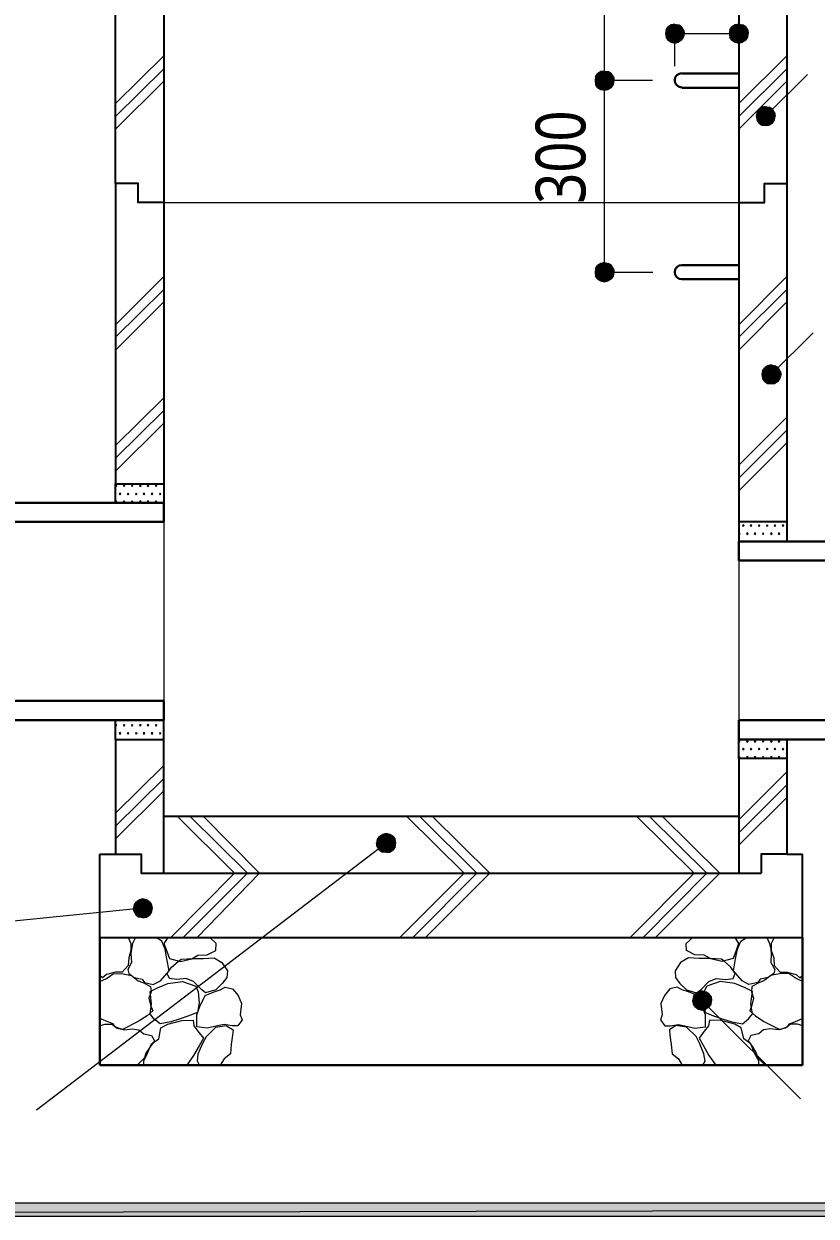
# Model space of a CAD drawing. Header units: millimetres. Extents: x 0 to 420, y 0 to 297.
# Drawn here: x 131.4 to 172.7, y 165.6 to 227.8 of the extents above; entities that cross this region are included whole.
import ezdxf
from ezdxf.enums import TextEntityAlignment as Align

# ---------------------------------------------------------------- set-up
doc = ezdxf.new("R2010")
doc.units = ezdxf.units.MM
doc.styles.add('kst32b', font='NotoSansJP-Variable.ttf')

msp = doc.modelspace()

# ---------------------------------------------------------------- hatches: boundary and pattern name
h = msp.add_hatch(color=7)
h.paths.add_polyline_path([(165.163, 227.774), (165.015, 227.669), (165.354, 227.33), (165.163, 227.774)])
h.paths.add_polyline_path([(165.015, 227.669), (165.354, 227.33), (164.91, 227.521), (165.015, 227.669)])
h.paths.add_polyline_path([(165.354, 227.33), (164.91, 227.521), (164.867, 227.33), (165.354, 227.33)])
h = msp.add_hatch(color=7)
h.paths.add_polyline_path([(165.714, 227.669), (165.545, 227.774), (165.354, 227.33), (165.714, 227.669)])
h.paths.add_polyline_path([(165.545, 227.774), (165.354, 227.33), (165.354, 227.817), (165.545, 227.774)])
h.paths.add_polyline_path([(165.354, 227.33), (165.354, 227.817), (165.163, 227.774), (165.354, 227.33)])
h = msp.add_hatch(color=7)
h.paths.add_polyline_path([(165.82, 227.139), (165.862, 227.33), (165.354, 227.33), (165.82, 227.139)])
h.paths.add_polyline_path([(165.862, 227.33), (165.354, 227.33), (165.82, 227.521), (165.862, 227.33)])
h.paths.add_polyline_path([(165.354, 227.33), (165.82, 227.521), (165.714, 227.669), (165.354, 227.33)])
h = msp.add_hatch(color=7)
h.paths.add_polyline_path([(168.508, 227.774), (168.338, 227.669), (168.698, 227.33), (168.508, 227.774)])
h.paths.add_polyline_path([(168.338, 227.669), (168.698, 227.33), (168.233, 227.521), (168.338, 227.669)])
h.paths.add_polyline_path([(168.698, 227.33), (168.233, 227.521), (168.19, 227.33), (168.698, 227.33)])
h = msp.add_hatch(color=7)
h.paths.add_polyline_path([(169.058, 227.669), (168.889, 227.774), (168.698, 227.33), (169.058, 227.669)])
h.paths.add_polyline_path([(168.889, 227.774), (168.698, 227.33), (168.698, 227.817), (168.889, 227.774)])
h.paths.add_polyline_path([(168.698, 227.33), (168.698, 227.817), (168.508, 227.774), (168.698, 227.33)])
h = msp.add_hatch(color=7)
h.paths.add_polyline_path([(169.164, 227.139), (169.185, 227.33), (168.698, 227.33), (169.164, 227.139)])
h.paths.add_polyline_path([(169.185, 227.33), (168.698, 227.33), (169.164, 227.521), (169.185, 227.33)])
h.paths.add_polyline_path([(168.698, 227.33), (169.164, 227.521), (169.058, 227.669), (168.698, 227.33)])
h = msp.add_hatch(color=7)
h.paths.add_polyline_path([(164.867, 227.33), (164.91, 227.139), (165.354, 227.33), (164.867, 227.33)])
h.paths.add_polyline_path([(164.91, 227.139), (165.354, 227.33), (165.015, 226.97), (164.91, 227.139)])
h.paths.add_polyline_path([(165.354, 227.33), (165.015, 226.97), (165.163, 226.864), (165.354, 227.33)])
for points in [[(165.163, 226.864), (165.354, 226.822), (165.354, 227.33), (165.163, 226.864)], [(168.508, 226.864), (168.698, 226.822), (168.698, 227.33), (168.508, 226.864)], [(161.502, 224.409), (161.692, 224.367), (161.692, 224.875), (161.502, 224.409)], [(169.905, 222.546), (170.095, 222.525), (170.095, 223.012), (169.905, 222.546)], [(161.502, 214.418), (161.692, 214.376), (161.692, 214.863), (161.502, 214.418)], [(170.201, 209.063), (170.392, 209.042), (170.392, 209.529), (170.201, 209.063)], [(136.208, 203.771), (136.186, 203.75), (136.165, 203.729), (136.186, 203.708), (136.208, 203.687), (136.229, 203.708), (136.25, 203.729), (136.229, 203.75), (136.208, 203.771)], [(136.631, 203.771), (136.61, 203.75), (136.588, 203.729), (136.61, 203.708), (136.631, 203.687), (136.652, 203.708), (136.673, 203.729), (136.652, 203.75), (136.631, 203.771)], [(137.054, 203.771), (137.033, 203.75), (137.012, 203.729), (137.033, 203.708), (137.054, 203.687), (137.075, 203.708), (137.096, 203.729), (137.075, 203.75), (137.054, 203.771)], [(137.478, 203.771), (137.456, 203.75), (137.435, 203.729), (137.456, 203.708), (137.478, 203.687), (137.499, 203.708), (137.52, 203.729), (137.499, 203.75), (137.478, 203.771)], [(137.88, 203.771), (137.859, 203.75), (137.837, 203.729), (137.859, 203.708), (137.88, 203.687), (137.901, 203.708), (137.922, 203.729), (137.901, 203.75), (137.88, 203.771)], [(138.303, 203.771), (138.282, 203.75), (138.261, 203.729), (138.282, 203.708), (138.303, 203.687), (138.324, 203.708), (138.345, 203.729), (138.324, 203.75), (138.303, 203.771)], [(136.208, 202.946), (136.186, 202.925), (136.165, 202.904), (136.186, 202.882), (136.208, 202.861), (136.229, 202.882), (136.25, 202.904), (136.229, 202.925), (136.208, 202.946)], [(136.419, 203.348), (136.398, 203.327), (136.377, 203.306), (136.398, 203.285), (136.419, 203.263), (136.44, 203.285), (136.462, 203.306), (136.44, 203.327), (136.419, 203.348)], [(136.631, 202.946), (136.61, 202.925), (136.588, 202.904), (136.61, 202.882), (136.631, 202.861), (136.652, 202.882), (136.673, 202.904), (136.652, 202.925), (136.631, 202.946)], [(136.843, 203.348), (136.821, 203.327), (136.8, 203.306), (136.821, 203.285), (136.843, 203.263), (136.864, 203.285), (136.885, 203.306), (136.864, 203.327), (136.843, 203.348)], [(137.054, 202.946), (137.033, 202.925), (137.012, 202.904), (137.033, 202.882), (137.054, 202.861), (137.075, 202.882), (137.096, 202.904), (137.075, 202.925), (137.054, 202.946)], [(137.266, 203.348), (137.245, 203.327), (137.224, 203.306), (137.245, 203.285), (137.266, 203.263), (137.287, 203.285), (137.308, 203.306), (137.287, 203.327), (137.266, 203.348)], [(137.478, 202.946), (137.456, 202.925), (137.435, 202.904), (137.456, 202.882), (137.478, 202.861), (137.499, 202.882), (137.52, 202.904), (137.499, 202.925), (137.478, 202.946)], [(137.668, 203.348), (137.647, 203.327), (137.626, 203.306), (137.647, 203.285), (137.668, 203.263), (137.689, 203.285), (137.71, 203.306), (137.689, 203.327), (137.668, 203.348)], [(137.88, 202.946), (137.859, 202.925), (137.837, 202.904), (137.859, 202.882), (137.88, 202.861), (137.901, 202.882), (137.922, 202.904), (137.901, 202.925), (137.88, 202.946)], [(138.091, 203.348), (138.07, 203.327), (138.049, 203.306), (138.07, 203.285), (138.091, 203.263), (138.112, 203.285), (138.134, 203.306), (138.112, 203.327), (138.091, 203.348)], [(138.303, 202.946), (138.282, 202.925), (138.261, 202.904), (138.282, 202.882), (138.303, 202.861), (138.324, 202.882), (138.345, 202.904), (138.324, 202.925), (138.303, 202.946)], [(138.515, 203.348), (138.494, 203.327), (138.472, 203.306), (138.494, 203.285), (138.515, 203.263), (138.536, 203.285), (138.557, 203.306), (138.536, 203.327), (138.515, 203.348)], [(168.931, 201.697), (168.91, 201.676), (168.889, 201.655), (168.91, 201.634), (168.931, 201.612), (168.952, 201.634), (168.974, 201.655), (168.952, 201.676), (168.931, 201.697)], [(169.333, 201.697), (169.312, 201.676), (169.291, 201.655), (169.312, 201.634), (169.333, 201.612), (169.354, 201.634), (169.376, 201.655), (169.354, 201.676), (169.333, 201.697)], [(169.757, 201.697), (169.736, 201.676), (169.714, 201.655), (169.736, 201.634), (169.757, 201.612), (169.778, 201.634), (169.799, 201.655), (169.778, 201.676), (169.757, 201.697)], [(170.18, 201.697), (170.159, 201.676), (170.138, 201.655), (170.159, 201.634), (170.18, 201.612), (170.201, 201.634), (170.222, 201.655), (170.201, 201.676), (170.18, 201.697)], [(170.582, 201.697), (170.561, 201.676), (170.54, 201.655), (170.561, 201.634), (170.582, 201.612), (170.603, 201.634), (170.625, 201.655), (170.603, 201.676), (170.582, 201.697)], [(171.005, 201.697), (170.984, 201.676), (170.963, 201.655), (170.984, 201.634), (171.005, 201.612), (171.027, 201.634), (171.048, 201.655), (171.027, 201.676), (171.005, 201.697)], [(168.72, 201.274), (168.698, 201.253), (168.677, 201.231), (168.698, 201.21), (168.72, 201.189), (168.741, 201.21), (168.762, 201.231), (168.741, 201.253), (168.72, 201.274)], [(169.143, 201.274), (169.122, 201.253), (169.101, 201.231), (169.122, 201.21), (169.143, 201.189), (169.164, 201.21), (169.185, 201.231), (169.164, 201.253), (169.143, 201.274)], [(169.545, 201.274), (169.524, 201.253), (169.503, 201.231), (169.524, 201.21), (169.545, 201.189), (169.566, 201.21), (169.587, 201.231), (169.566, 201.253), (169.545, 201.274)], [(169.968, 201.274), (169.947, 201.253), (169.926, 201.231), (169.947, 201.21), (169.968, 201.189), (169.989, 201.21), (170.011, 201.231), (169.989, 201.253), (169.968, 201.274)], [(170.392, 201.274), (170.371, 201.253), (170.349, 201.231), (170.371, 201.21), (170.392, 201.189), (170.413, 201.21), (170.434, 201.231), (170.413, 201.253), (170.392, 201.274)], [(170.794, 201.274), (170.773, 201.253), (170.752, 201.231), (170.773, 201.21), (170.794, 201.189), (170.815, 201.21), (170.836, 201.231), (170.815, 201.253), (170.794, 201.274)], [(136.208, 191.283), (136.186, 191.262), (136.165, 191.241), (136.186, 191.22), (136.208, 191.198), (136.229, 191.22), (136.25, 191.241), (136.229, 191.262), (136.208, 191.283)], [(136.631, 191.283), (136.61, 191.262), (136.588, 191.241), (136.61, 191.22), (136.631, 191.198), (136.652, 191.22), (136.673, 191.241), (136.652, 191.262), (136.631, 191.283)], [(137.054, 191.283), (137.033, 191.262), (137.012, 191.241), (137.033, 191.22), (137.054, 191.198), (137.075, 191.22), (137.096, 191.241), (137.075, 191.262), (137.054, 191.283)], [(137.478, 191.283), (137.456, 191.262), (137.435, 191.241), (137.456, 191.22), (137.478, 191.198), (137.499, 191.22), (137.52, 191.241), (137.499, 191.262), (137.478, 191.283)], [(137.88, 191.283), (137.859, 191.262), (137.837, 191.241), (137.859, 191.22), (137.88, 191.198), (137.901, 191.22), (137.922, 191.241), (137.901, 191.262), (137.88, 191.283)], [(138.303, 191.283), (138.282, 191.262), (138.261, 191.241), (138.282, 191.22), (138.303, 191.198), (138.324, 191.22), (138.345, 191.241), (138.324, 191.262), (138.303, 191.283)], [(136.419, 190.86), (136.398, 190.839), (136.377, 190.817), (136.398, 190.796), (136.419, 190.775), (136.44, 190.796), (136.462, 190.817), (136.44, 190.839), (136.419, 190.86)], [(136.843, 190.86), (136.821, 190.839), (136.8, 190.817), (136.821, 190.796), (136.843, 190.775), (136.864, 190.796), (136.885, 190.817), (136.864, 190.839), (136.843, 190.86)], [(137.266, 190.86), (137.245, 190.839), (137.224, 190.817), (137.245, 190.796), (137.266, 190.775), (137.287, 190.796), (137.308, 190.817), (137.287, 190.839), (137.266, 190.86)], [(137.668, 190.86), (137.647, 190.839), (137.626, 190.817), (137.647, 190.796), (137.668, 190.775), (137.689, 190.796), (137.71, 190.817), (137.689, 190.839), (137.668, 190.86)], [(138.091, 190.86), (138.07, 190.839), (138.049, 190.817), (138.07, 190.796), (138.091, 190.775), (138.112, 190.796), (138.134, 190.817), (138.112, 190.839), (138.091, 190.86)], [(138.515, 190.86), (138.494, 190.839), (138.472, 190.817), (138.494, 190.796), (138.515, 190.775), (138.536, 190.796), (138.557, 190.817), (138.536, 190.839), (138.515, 190.86)], [(168.72, 190.437), (168.698, 190.415), (168.677, 190.394), (168.698, 190.373), (168.72, 190.352), (168.741, 190.373), (168.762, 190.394), (168.741, 190.415), (168.72, 190.437)], [(169.143, 190.437), (169.122, 190.415), (169.101, 190.394), (169.122, 190.373), (169.143, 190.352), (169.164, 190.373), (169.185, 190.394), (169.164, 190.415), (169.143, 190.437)], [(169.545, 190.437), (169.524, 190.415), (169.503, 190.394), (169.524, 190.373), (169.545, 190.352), (169.566, 190.373), (169.587, 190.394), (169.566, 190.415), (169.545, 190.437)], [(169.968, 190.437), (169.947, 190.415), (169.926, 190.394), (169.947, 190.373), (169.968, 190.352), (169.989, 190.373), (170.011, 190.394), (169.989, 190.415), (169.968, 190.437)], [(170.392, 190.437), (170.371, 190.415), (170.349, 190.394), (170.371, 190.373), (170.392, 190.352), (170.413, 190.373), (170.434, 190.394), (170.413, 190.415), (170.392, 190.437)], [(170.794, 190.437), (170.773, 190.415), (170.752, 190.394), (170.773, 190.373), (170.794, 190.352), (170.815, 190.373), (170.836, 190.394), (170.815, 190.415), (170.794, 190.437)], [(168.931, 190.034), (168.91, 190.013), (168.889, 189.992), (168.91, 189.971), (168.931, 189.95), (168.952, 189.971), (168.974, 189.992), (168.952, 190.013), (168.931, 190.034)], [(169.333, 190.034), (169.312, 190.013), (169.291, 189.992), (169.312, 189.971), (169.333, 189.95), (169.354, 189.971), (169.376, 189.992), (169.354, 190.013), (169.333, 190.034)], [(169.757, 190.034), (169.736, 190.013), (169.714, 189.992), (169.736, 189.971), (169.757, 189.95), (169.778, 189.971), (169.799, 189.992), (169.778, 190.013), (169.757, 190.034)], [(170.18, 190.034), (170.159, 190.013), (170.138, 189.992), (170.159, 189.971), (170.18, 189.95), (170.201, 189.971), (170.222, 189.992), (170.201, 190.013), (170.18, 190.034)], [(170.582, 190.034), (170.561, 190.013), (170.54, 189.992), (170.561, 189.971), (170.582, 189.95), (170.603, 189.971), (170.625, 189.992), (170.603, 190.013), (170.582, 190.034)], [(171.005, 190.034), (170.984, 190.013), (170.963, 189.992), (170.984, 189.971), (171.005, 189.95), (171.027, 189.971), (171.048, 189.992), (171.027, 190.013), (171.005, 190.034)], [(168.72, 189.611), (168.698, 189.59), (168.677, 189.569), (168.698, 189.547), (168.72, 189.526), (168.741, 189.547), (168.762, 189.569), (168.741, 189.59), (168.72, 189.611)], [(169.143, 189.611), (169.122, 189.59), (169.101, 189.569), (169.122, 189.547), (169.143, 189.526), (169.164, 189.547), (169.185, 189.569), (169.164, 189.59), (169.143, 189.611)], [(169.545, 189.611), (169.524, 189.59), (169.503, 189.569), (169.524, 189.547), (169.545, 189.526), (169.566, 189.547), (169.587, 189.569), (169.566, 189.59), (169.545, 189.611)], [(169.968, 189.611), (169.947, 189.59), (169.926, 189.569), (169.947, 189.547), (169.968, 189.526), (169.989, 189.547), (170.011, 189.569), (169.989, 189.59), (169.968, 189.611)], [(170.392, 189.611), (170.371, 189.59), (170.349, 189.569), (170.371, 189.547), (170.392, 189.526), (170.413, 189.547), (170.434, 189.569), (170.413, 189.59), (170.392, 189.611)], [(170.794, 189.611), (170.773, 189.59), (170.752, 189.569), (170.773, 189.547), (170.794, 189.526), (170.815, 189.547), (170.836, 189.569), (170.815, 189.59), (170.794, 189.611)], [(150.495, 185.547), (150.304, 185.589), (150.304, 185.081), (150.495, 185.547)], [(137.795, 182.139), (137.604, 182.181), (137.604, 181.695), (137.795, 182.139)], [(166.603, 176.424), (166.793, 176.382), (166.793, 176.869), (166.603, 176.424)]]:
    msp.add_hatch(color=7).paths.add_polyline_path(points)
h = msp.add_hatch(color=7)
h.paths.add_polyline_path([(165.354, 226.822), (165.545, 226.864), (165.354, 227.33), (165.354, 226.822)])
h.paths.add_polyline_path([(165.545, 226.864), (165.354, 227.33), (165.714, 226.97), (165.545, 226.864)])
h.paths.add_polyline_path([(165.354, 227.33), (165.714, 226.97), (165.82, 227.139), (165.354, 227.33)])
h = msp.add_hatch(color=7)
h.paths.add_polyline_path([(168.19, 227.33), (168.233, 227.139), (168.698, 227.33), (168.19, 227.33)])
h.paths.add_polyline_path([(168.233, 227.139), (168.698, 227.33), (168.338, 226.97), (168.233, 227.139)])
h.paths.add_polyline_path([(168.698, 227.33), (168.338, 226.97), (168.508, 226.864), (168.698, 227.33)])
h = msp.add_hatch(color=7)
h.paths.add_polyline_path([(168.698, 226.822), (168.889, 226.864), (168.698, 227.33), (168.698, 226.822)])
h.paths.add_polyline_path([(168.889, 226.864), (168.698, 227.33), (169.058, 226.97), (168.889, 226.864)])
h.paths.add_polyline_path([(168.698, 227.33), (169.058, 226.97), (169.164, 227.139), (168.698, 227.33)])
h = msp.add_hatch(color=7)
h.paths.add_polyline_path([(161.502, 225.34), (161.332, 225.213), (161.692, 224.875), (161.502, 225.34)])
h.paths.add_polyline_path([(161.332, 225.213), (161.692, 224.875), (161.227, 225.065), (161.332, 225.213)])
h.paths.add_polyline_path([(161.692, 224.875), (161.227, 225.065), (161.205, 224.875), (161.692, 224.875)])
h = msp.add_hatch(color=7)
h.paths.add_polyline_path([(162.052, 225.213), (161.883, 225.34), (161.692, 224.875), (162.052, 225.213)])
h.paths.add_polyline_path([(161.883, 225.34), (161.692, 224.875), (161.692, 225.362), (161.883, 225.34)])
h.paths.add_polyline_path([(161.692, 224.875), (161.692, 225.362), (161.502, 225.34), (161.692, 224.875)])
h = msp.add_hatch(color=7)
h.paths.add_polyline_path([(162.158, 224.684), (162.2, 224.875), (161.692, 224.875), (162.158, 224.684)])
h.paths.add_polyline_path([(162.2, 224.875), (161.692, 224.875), (162.158, 225.065), (162.2, 224.875)])
h.paths.add_polyline_path([(161.692, 224.875), (162.158, 225.065), (162.052, 225.213), (161.692, 224.875)])
h = msp.add_hatch(color=7)
h.paths.add_polyline_path([(161.205, 224.875), (161.227, 224.684), (161.692, 224.875), (161.205, 224.875)])
h.paths.add_polyline_path([(161.227, 224.684), (161.692, 224.875), (161.332, 224.515), (161.227, 224.684)])
h.paths.add_polyline_path([(161.692, 224.875), (161.332, 224.515), (161.502, 224.409), (161.692, 224.875)])
h = msp.add_hatch(color=7)
h.paths.add_polyline_path([(161.692, 224.367), (161.883, 224.409), (161.692, 224.875), (161.692, 224.367)])
h.paths.add_polyline_path([(161.883, 224.409), (161.692, 224.875), (162.052, 224.515), (161.883, 224.409)])
h.paths.add_polyline_path([(161.692, 224.875), (162.052, 224.515), (162.158, 224.684), (161.692, 224.875)])
h = msp.add_hatch(color=7)
h.paths.add_polyline_path([(169.905, 223.478), (169.757, 223.372), (170.095, 223.012), (169.905, 223.478)])
h.paths.add_polyline_path([(169.757, 223.372), (170.095, 223.012), (169.651, 223.203), (169.757, 223.372)])
h.paths.add_polyline_path([(170.095, 223.012), (169.651, 223.203), (169.609, 223.012), (170.095, 223.012)])
h = msp.add_hatch(color=7)
h.paths.add_polyline_path([(170.455, 223.372), (170.286, 223.478), (170.095, 223.012), (170.455, 223.372)])
h.paths.add_polyline_path([(170.286, 223.478), (170.095, 223.012), (170.095, 223.52), (170.286, 223.478)])
h.paths.add_polyline_path([(170.095, 223.012), (170.095, 223.52), (169.905, 223.478), (170.095, 223.012)])
h = msp.add_hatch(color=7)
h.paths.add_polyline_path([(170.561, 222.821), (170.603, 223.012), (170.095, 223.012), (170.561, 222.821)])
h.paths.add_polyline_path([(170.603, 223.012), (170.095, 223.012), (170.561, 223.203), (170.603, 223.012)])
h.paths.add_polyline_path([(170.095, 223.012), (170.561, 223.203), (170.455, 223.372), (170.095, 223.012)])
h = msp.add_hatch(color=7)
h.paths.add_polyline_path([(169.609, 223.012), (169.651, 222.821), (170.095, 223.012), (169.609, 223.012)])
h.paths.add_polyline_path([(169.651, 222.821), (170.095, 223.012), (169.757, 222.652), (169.651, 222.821)])
h.paths.add_polyline_path([(170.095, 223.012), (169.757, 222.652), (169.905, 222.546), (170.095, 223.012)])
h = msp.add_hatch(color=7)
h.paths.add_polyline_path([(170.095, 222.525), (170.286, 222.546), (170.095, 223.012), (170.095, 222.525)])
h.paths.add_polyline_path([(170.286, 222.546), (170.095, 223.012), (170.455, 222.652), (170.286, 222.546)])
h.paths.add_polyline_path([(170.095, 223.012), (170.455, 222.652), (170.561, 222.821), (170.095, 223.012)])
h = msp.add_hatch(color=7)
h.paths.add_polyline_path([(161.502, 215.329), (161.332, 215.223), (161.692, 214.863), (161.502, 215.329)])
h.paths.add_polyline_path([(161.332, 215.223), (161.692, 214.863), (161.227, 215.053), (161.332, 215.223)])
h.paths.add_polyline_path([(161.692, 214.863), (161.227, 215.053), (161.205, 214.863), (161.692, 214.863)])
h = msp.add_hatch(color=7)
h.paths.add_polyline_path([(162.052, 215.223), (161.883, 215.329), (161.692, 214.863), (162.052, 215.223)])
h.paths.add_polyline_path([(161.883, 215.329), (161.692, 214.863), (161.692, 215.371), (161.883, 215.329)])
h.paths.add_polyline_path([(161.692, 214.863), (161.692, 215.371), (161.502, 215.329), (161.692, 214.863)])
h = msp.add_hatch(color=7)
h.paths.add_polyline_path([(162.158, 214.672), (162.2, 214.863), (161.692, 214.863), (162.158, 214.672)])
h.paths.add_polyline_path([(162.2, 214.863), (161.692, 214.863), (162.158, 215.053), (162.2, 214.863)])
h.paths.add_polyline_path([(161.692, 214.863), (162.158, 215.053), (162.052, 215.223), (161.692, 214.863)])
h = msp.add_hatch(color=7)
h.paths.add_polyline_path([(161.205, 214.863), (161.227, 214.672), (161.692, 214.863), (161.205, 214.863)])
h.paths.add_polyline_path([(161.227, 214.672), (161.692, 214.863), (161.332, 214.524), (161.227, 214.672)])
h.paths.add_polyline_path([(161.692, 214.863), (161.332, 214.524), (161.502, 214.418), (161.692, 214.863)])
h = msp.add_hatch(color=7)
h.paths.add_polyline_path([(161.692, 214.376), (161.883, 214.418), (161.692, 214.863), (161.692, 214.376)])
h.paths.add_polyline_path([(161.883, 214.418), (161.692, 214.863), (162.052, 214.524), (161.883, 214.418)])
h.paths.add_polyline_path([(161.692, 214.863), (162.052, 214.524), (162.158, 214.672), (161.692, 214.863)])
h = msp.add_hatch(color=7)
h.paths.add_polyline_path([(170.201, 209.995), (170.053, 209.889), (170.392, 209.529), (170.201, 209.995)])
h.paths.add_polyline_path([(170.053, 209.889), (170.392, 209.529), (169.926, 209.719), (170.053, 209.889)])
h.paths.add_polyline_path([(170.392, 209.529), (169.926, 209.719), (169.905, 209.529), (170.392, 209.529)])
h = msp.add_hatch(color=7)
h.paths.add_polyline_path([(170.752, 209.889), (170.582, 209.995), (170.392, 209.529), (170.752, 209.889)])
h.paths.add_polyline_path([(170.582, 209.995), (170.392, 209.529), (170.392, 210.037), (170.582, 209.995)])
h.paths.add_polyline_path([(170.392, 209.529), (170.392, 210.037), (170.201, 209.995), (170.392, 209.529)])
h = msp.add_hatch(color=7)
h.paths.add_polyline_path([(170.857, 209.338), (170.9, 209.529), (170.392, 209.529), (170.857, 209.338)])
h.paths.add_polyline_path([(170.9, 209.529), (170.392, 209.529), (170.857, 209.719), (170.9, 209.529)])
h.paths.add_polyline_path([(170.392, 209.529), (170.857, 209.719), (170.752, 209.889), (170.392, 209.529)])
h = msp.add_hatch(color=7)
h.paths.add_polyline_path([(169.905, 209.529), (169.926, 209.338), (170.392, 209.529), (169.905, 209.529)])
h.paths.add_polyline_path([(169.926, 209.338), (170.392, 209.529), (170.053, 209.169), (169.926, 209.338)])
h.paths.add_polyline_path([(170.392, 209.529), (170.053, 209.169), (170.201, 209.063), (170.392, 209.529)])
h = msp.add_hatch(color=7)
h.paths.add_polyline_path([(170.392, 209.042), (170.582, 209.063), (170.392, 209.529), (170.392, 209.042)])
h.paths.add_polyline_path([(170.582, 209.063), (170.392, 209.529), (170.752, 209.169), (170.582, 209.063)])
h.paths.add_polyline_path([(170.392, 209.529), (170.752, 209.169), (170.857, 209.338), (170.392, 209.529)])
h = msp.add_hatch(color=7)
h.paths.add_polyline_path([(150.304, 185.589), (150.114, 185.547), (150.304, 185.081), (150.304, 185.589)])
h.paths.add_polyline_path([(150.114, 185.547), (150.304, 185.081), (149.945, 185.441), (150.114, 185.547)])
h.paths.add_polyline_path([(150.304, 185.081), (149.945, 185.441), (149.839, 185.272), (150.304, 185.081)])
h = msp.add_hatch(color=7)
h.paths.add_polyline_path([(150.812, 185.081), (150.77, 185.272), (150.304, 185.081), (150.812, 185.081)])
h.paths.add_polyline_path([(150.77, 185.272), (150.304, 185.081), (150.664, 185.441), (150.77, 185.272)])
h.paths.add_polyline_path([(150.304, 185.081), (150.664, 185.441), (150.495, 185.547), (150.304, 185.081)])
h = msp.add_hatch(color=7)
h.paths.add_polyline_path([(149.839, 185.272), (149.796, 185.081), (150.304, 185.081), (149.839, 185.272)])
h.paths.add_polyline_path([(149.796, 185.081), (150.304, 185.081), (149.839, 184.891), (149.796, 185.081)])
h.paths.add_polyline_path([(150.304, 185.081), (149.839, 184.891), (149.945, 184.743), (150.304, 185.081)])
h = msp.add_hatch(color=7)
h.paths.add_polyline_path([(149.945, 184.743), (150.114, 184.616), (150.304, 185.081), (149.945, 184.743)])
h.paths.add_polyline_path([(150.114, 184.616), (150.304, 185.081), (150.304, 184.595), (150.114, 184.616)])
h.paths.add_polyline_path([(150.304, 185.081), (150.304, 184.595), (150.495, 184.616), (150.304, 185.081)])
h = msp.add_hatch(color=7)
h.paths.add_polyline_path([(150.495, 184.616), (150.664, 184.743), (150.304, 185.081), (150.495, 184.616)])
h.paths.add_polyline_path([(150.664, 184.743), (150.304, 185.081), (150.77, 184.891), (150.664, 184.743)])
h.paths.add_polyline_path([(150.304, 185.081), (150.77, 184.891), (150.812, 185.081), (150.304, 185.081)])
h = msp.add_hatch(color=7)
h.paths.add_polyline_path([(137.16, 181.885), (137.118, 181.695), (137.604, 181.695), (137.16, 181.885)])
h.paths.add_polyline_path([(137.118, 181.695), (137.604, 181.695), (137.16, 181.504), (137.118, 181.695)])
h.paths.add_polyline_path([(137.604, 181.695), (137.16, 181.504), (137.266, 181.335), (137.604, 181.695)])
h = msp.add_hatch(color=7)
h.paths.add_polyline_path([(137.604, 182.181), (137.414, 182.139), (137.604, 181.695), (137.604, 182.181)])
h.paths.add_polyline_path([(137.414, 182.139), (137.604, 181.695), (137.266, 182.033), (137.414, 182.139)])
h.paths.add_polyline_path([(137.604, 181.695), (137.266, 182.033), (137.16, 181.885), (137.604, 181.695)])
h = msp.add_hatch(color=7)
h.paths.add_polyline_path([(137.266, 181.335), (137.414, 181.229), (137.604, 181.695), (137.266, 181.335)])
h.paths.add_polyline_path([(137.414, 181.229), (137.604, 181.695), (137.604, 181.187), (137.414, 181.229)])
h.paths.add_polyline_path([(137.604, 181.695), (137.604, 181.187), (137.795, 181.229), (137.604, 181.695)])
h = msp.add_hatch(color=7)
h.paths.add_polyline_path([(138.112, 181.695), (138.07, 181.885), (137.604, 181.695), (138.112, 181.695)])
h.paths.add_polyline_path([(138.07, 181.885), (137.604, 181.695), (137.964, 182.033), (138.07, 181.885)])
h.paths.add_polyline_path([(137.604, 181.695), (137.964, 182.033), (137.795, 182.139), (137.604, 181.695)])
h = msp.add_hatch(color=7)
h.paths.add_polyline_path([(137.795, 181.229), (137.964, 181.335), (137.604, 181.695), (137.795, 181.229)])
h.paths.add_polyline_path([(137.964, 181.335), (137.604, 181.695), (138.07, 181.504), (137.964, 181.335)])
h.paths.add_polyline_path([(137.604, 181.695), (138.07, 181.504), (138.112, 181.695), (137.604, 181.695)])
h = msp.add_hatch(color=7)
h.paths.add_polyline_path([(166.603, 177.334), (166.434, 177.228), (166.793, 176.869), (166.603, 177.334)])
h.paths.add_polyline_path([(166.434, 177.228), (166.793, 176.869), (166.328, 177.08), (166.434, 177.228)])
h.paths.add_polyline_path([(166.793, 176.869), (166.328, 177.08), (166.285, 176.869), (166.793, 176.869)])
h = msp.add_hatch(color=7)
h.paths.add_polyline_path([(167.132, 177.228), (166.984, 177.334), (166.793, 176.869), (167.132, 177.228)])
h.paths.add_polyline_path([(166.984, 177.334), (166.793, 176.869), (166.793, 177.377), (166.984, 177.334)])
h.paths.add_polyline_path([(166.793, 176.869), (166.793, 177.377), (166.603, 177.334), (166.793, 176.869)])
h = msp.add_hatch(color=7)
h.paths.add_polyline_path([(166.285, 176.869), (166.328, 176.678), (166.793, 176.869), (166.285, 176.869)])
h.paths.add_polyline_path([(166.328, 176.678), (166.793, 176.869), (166.434, 176.53), (166.328, 176.678)])
h.paths.add_polyline_path([(166.793, 176.869), (166.434, 176.53), (166.603, 176.424), (166.793, 176.869)])
h = msp.add_hatch(color=7)
h.paths.add_polyline_path([(167.259, 176.678), (167.28, 176.869), (166.793, 176.869), (167.259, 176.678)])
h.paths.add_polyline_path([(167.28, 176.869), (166.793, 176.869), (167.259, 177.08), (167.28, 176.869)])
h.paths.add_polyline_path([(166.793, 176.869), (167.259, 177.08), (167.132, 177.228), (166.793, 176.869)])
h = msp.add_hatch(color=7)
h.paths.add_polyline_path([(166.793, 176.382), (166.984, 176.424), (166.793, 176.869), (166.793, 176.382)])
h.paths.add_polyline_path([(166.984, 176.424), (166.793, 176.869), (167.132, 176.53), (166.984, 176.424)])
h.paths.add_polyline_path([(166.793, 176.869), (167.132, 176.53), (167.259, 176.678), (166.793, 176.869)])
h = msp.add_hatch(color=7)
h.paths.add_polyline_path([(394.166, 165.629), (394.166, 166.328), (26.183, 165.629), (394.166, 165.629)])
h.paths.add_polyline_path([(394.166, 166.328), (26.183, 165.629), (26.183, 166.328), (394.166, 166.328)])

# ---------------------------------------------------------------- linework, layer by layer
at = {"lineweight": 13}
for points in [[(161.692, 214.863), (161.692, 224.875), (161.692, 234.865), (161.692, 244.877)], [(165.354, 227.33), (168.698, 227.33)], [(165.354, 225.615), (165.354, 227.33)], [(136.186, 223.668), (138.705, 226.166)], [(168.698, 223.668), (171.196, 226.166)], [(138.705, 225.488), (136.186, 222.991)], [(171.196, 225.488), (168.698, 222.991)], [(170.095, 223.012), (172.276, 225.192)], [(138.705, 224.832), (136.186, 222.335)], [(164.19, 224.875), (161.692, 224.875)], [(171.196, 224.832), (168.698, 222.335)], [(138.705, 218.504), (168.698, 218.504)], [(136.186, 212.132), (138.705, 214.651)], [(164.211, 214.863), (161.692, 214.863)], [(168.698, 212.132), (171.196, 214.651)], [(138.705, 213.974), (136.186, 211.476)], [(171.196, 213.974), (168.698, 211.476)], [(138.705, 213.318), (136.186, 210.799)], [(171.196, 213.318), (168.698, 210.799)], [(170.392, 209.529), (172.572, 211.709)], [(136.186, 205.825), (138.705, 208.322)], [(138.705, 207.666), (136.186, 205.169)], [(168.698, 204.809), (171.196, 207.306)], [(138.705, 206.989), (136.186, 204.491)], [(171.196, 206.629), (168.698, 204.131)], [(171.196, 205.973), (168.698, 203.475)], [(138.705, 201.845), (138.705, 192.511)], [(168.698, 199.834), (168.698, 191.495)], [(136.186, 186.648), (138.705, 189.145)], [(138.705, 188.468), (136.186, 185.97)], [(168.698, 186.309), (171.196, 188.807)], [(171.196, 188.129), (168.698, 185.632)], [(138.705, 187.812), (136.186, 185.314)], [(171.196, 187.473), (168.698, 184.975)], [(139.404, 186.499), (142.388, 183.515)], [(143.066, 183.515), (140.06, 186.499)], [(143.701, 183.515), (140.758, 186.499)], [(151.363, 186.499), (154.369, 183.515)], [(155.025, 183.515), (152.04, 186.499)], [(155.702, 183.515), (152.696, 186.499)], [(163.364, 186.499), (166.37, 183.515)], [(167.026, 183.515), (164.021, 186.499)], [(167.704, 183.515), (164.698, 186.499)], [(150.304, 185.081), (132.059, 171.154)], [(139.065, 180.171), (142.388, 183.515)], [(143.066, 183.515), (139.721, 180.171)], [(143.701, 183.515), (140.441, 180.171)], [(151.024, 180.171), (154.369, 183.515)], [(155.025, 183.515), (151.702, 180.171)], [(155.702, 183.515), (152.358, 180.171)], [(163.026, 180.171), (166.37, 183.515)], [(167.026, 183.515), (163.703, 180.171)], [(167.704, 183.515), (164.359, 180.171)], [(137.604, 181.695), (124.439, 180.382)], [(136.843, 180.171), (136.991, 179.853), (136.991, 179.493), (136.885, 179.112), (136.843, 178.71), (136.525, 178.35), (136.186, 178.35), (135.721, 178.244), (135.509, 178.054), (135.361, 178.181)], [(137.224, 180.171), (137.075, 179.853), (137.012, 179.557), (136.991, 179.324), (137.012, 178.858), (136.821, 178.498), (136.885, 178.287), (137.16, 178.075), (137.583, 177.99), (137.689, 177.821), (138.155, 177.715), (138.536, 177.906), (138.98, 178.435), (138.853, 179.049), (138.769, 179.557), (138.599, 179.98), (138.303, 180.171)], [(138.917, 180.171), (138.705, 179.853), (138.832, 179.536), (139.002, 179.07), (139.573, 178.922), (140.166, 179.049), (140.483, 179.239), (140.97, 179.26), (141.415, 179.493), (141.436, 179.853), (141.097, 180.171)], [(168.487, 180.171), (168.677, 179.853), (168.571, 179.536), (168.402, 179.07), (167.809, 178.922), (167.238, 179.049), (166.899, 179.239), (166.412, 179.26), (165.968, 179.493), (165.947, 179.853), (166.307, 180.171)], [(170.159, 180.171), (170.307, 179.853), (170.371, 179.557), (170.392, 179.324), (170.371, 178.858), (170.582, 178.498), (170.519, 178.287), (170.222, 178.075), (169.82, 177.99), (169.693, 177.821), (169.228, 177.715), (168.868, 177.906), (168.423, 178.435), (168.529, 179.049), (168.635, 179.557), (168.804, 179.98), (169.101, 180.171)], [(170.54, 180.171), (170.392, 179.853), (170.392, 179.493), (170.519, 179.112), (170.54, 178.71), (170.857, 178.35), (171.217, 178.35), (171.683, 178.244), (171.873, 178.054), (172.021, 178.181)], [(135.361, 177.863), (135.721, 178.033), (136.059, 178.266), (136.504, 178.287), (137.012, 178.181), (137.372, 177.906), (137.604, 177.821), (138.007, 177.609), (138.049, 177.334), (137.922, 176.996), (138.007, 176.636), (138.134, 176.339), (137.837, 176.085), (137.372, 175.789), (136.546, 175.366), (136.144, 175.514), (136.059, 175.662), (135.869, 175.726), (135.361, 175.937)], [(172.021, 177.863), (171.683, 178.033), (171.323, 178.266), (170.9, 178.287), (170.371, 178.181), (170.011, 177.906), (169.778, 177.821), (169.376, 177.609), (169.354, 177.334), (169.46, 176.996), (169.376, 176.636), (169.27, 176.339), (169.566, 176.085), (170.011, 175.789), (170.836, 175.366), (171.238, 175.514), (171.323, 175.662), (171.535, 175.726), (172.021, 175.937)], [(166.793, 176.869), (171.916, 171.746)], [(135.361, 175.556), (135.636, 175.641), (135.996, 175.641), (136.271, 175.429), (136.652, 175.345), (137.054, 175.408), (137.393, 175.345), (137.668, 175.133), (138.07, 175.048), (138.218, 174.773), (137.986, 174.456), (137.774, 174.138), (137.689, 173.884), (137.308, 173.503)], [(137.668, 173.503), (137.668, 173.736), (137.859, 174.138), (138.07, 174.625), (138.451, 174.879), (138.557, 175.45), (138.917, 175.641), (139.637, 175.831), (140.229, 175.853), (140.271, 175.556), (140.483, 175.281), (140.779, 174.921), (140.547, 174.519), (140.25, 174.011), (139.912, 173.503)], [(140.568, 173.503), (140.462, 173.715), (140.504, 174.096), (140.737, 174.646), (140.928, 175.006), (141.415, 175.493), (141.965, 175.577), (142.325, 175.345), (142.282, 175.069), (142.219, 174.583), (142.177, 174.096), (141.859, 173.842), (141.647, 173.503)], [(166.815, 173.503), (166.942, 173.715), (166.878, 174.096), (166.645, 174.646), (166.476, 175.006), (165.968, 175.493), (165.418, 175.577), (165.079, 175.345), (165.1, 175.069), (165.163, 174.583), (165.227, 174.096), (165.545, 173.842), (165.735, 173.503)], [(169.736, 173.503), (169.736, 173.736), (169.524, 174.138), (169.333, 174.625), (168.952, 174.879), (168.825, 175.45), (168.487, 175.641), (167.746, 175.831), (167.174, 175.853), (167.111, 175.556), (166.899, 175.281), (166.624, 174.921), (166.857, 174.519), (167.132, 174.011), (167.492, 173.503)], [(172.021, 175.556), (171.768, 175.641), (171.387, 175.641), (171.133, 175.429), (170.752, 175.345), (170.349, 175.408), (169.989, 175.345), (169.736, 175.133), (169.333, 175.048), (169.185, 174.773), (169.418, 174.456), (169.609, 174.138), (169.693, 173.884), (170.074, 173.503)]]:
    msp.add_lwpolyline(points, dxfattribs=at)
at = {"lineweight": 25}
for points in [[(138.705, 230.844), (138.705, 218.504), (137.372, 218.504), (137.372, 219.498), (136.186, 219.498), (136.186, 231.838)], [(171.196, 231.838), (171.196, 219.498)], [(168.698, 230.844), (168.698, 218.504)], [(136.186, 219.498), (136.186, 203.835)], [(168.698, 218.504), (170.032, 218.504), (170.032, 219.498), (171.196, 219.498)], [(171.196, 219.498), (171.196, 201.845)], [(138.705, 218.504), (138.705, 203.835)], [(168.698, 218.504), (168.698, 201.845)], [(136.186, 202.84), (136.186, 203.835), (138.705, 203.835), (138.705, 202.84)], [(171.196, 201.845), (168.698, 201.845), (168.698, 200.829)], [(171.196, 201.845), (171.196, 200.829)], [(136.186, 190.5), (136.186, 191.495)], [(136.186, 190.5), (138.705, 190.5), (138.705, 191.495)], [(136.186, 190.5), (136.186, 184.51), (137.52, 184.51), (137.52, 183.515), (138.705, 183.515), (138.705, 190.5)], [(171.196, 190.5), (171.196, 189.505), (168.698, 189.505), (168.698, 190.5)], [(168.698, 189.505), (168.698, 183.515)], [(171.196, 189.505), (171.196, 184.51)], [(138.705, 186.499), (168.698, 186.499)], [(135.361, 184.51), (136.186, 184.51)], [(135.361, 180.171), (135.361, 184.51)], [(171.196, 184.51), (169.862, 184.51), (169.862, 183.515)], [(171.196, 184.51), (172.021, 184.51)], [(172.021, 180.171), (172.021, 184.51)], [(137.859, 183.515), (139.531, 183.515)], [(138.705, 183.515), (168.698, 183.515)], [(168.698, 183.515), (169.862, 183.515)], [(135.361, 180.171), (172.021, 180.171)]]:
    msp.add_lwpolyline(points, dxfattribs=at)
at = {"lineweight": 0}
for points in [[(165.015, 227.669), (165.354, 227.33), (164.91, 227.521)], [(165.163, 227.774), (165.015, 227.669), (165.354, 227.33)], [(165.354, 227.33), (165.354, 227.817), (165.163, 227.774)], [(165.545, 227.774), (165.354, 227.33), (165.354, 227.817)], [(165.714, 227.669), (165.545, 227.774), (165.354, 227.33)], [(165.354, 227.33), (165.82, 227.521), (165.714, 227.669)], [(168.338, 227.669), (168.698, 227.33), (168.233, 227.521)], [(168.508, 227.774), (168.338, 227.669), (168.698, 227.33)], [(168.698, 227.33), (168.698, 227.817), (168.508, 227.774)], [(168.889, 227.774), (168.698, 227.33), (168.698, 227.817)], [(169.058, 227.669), (168.889, 227.774), (168.698, 227.33)], [(168.698, 227.33), (169.164, 227.521), (169.058, 227.669)], [(165.354, 227.33), (164.91, 227.521), (164.867, 227.33)], [(164.867, 227.33), (164.91, 227.139), (165.354, 227.33)], [(164.91, 227.139), (165.354, 227.33), (165.015, 226.97)], [(165.354, 227.33), (165.015, 226.97), (165.163, 226.864)], [(165.163, 226.864), (165.354, 226.822), (165.354, 227.33)], [(165.862, 227.33), (165.354, 227.33), (165.82, 227.521)], [(165.354, 226.822), (165.545, 226.864), (165.354, 227.33)], [(165.545, 226.864), (165.354, 227.33), (165.714, 226.97)], [(165.354, 227.33), (165.714, 226.97), (165.82, 227.139)], [(165.82, 227.139), (165.862, 227.33), (165.354, 227.33)], [(168.698, 227.33), (168.233, 227.521), (168.19, 227.33)], [(168.19, 227.33), (168.233, 227.139), (168.698, 227.33)], [(168.233, 227.139), (168.698, 227.33), (168.338, 226.97)], [(168.698, 227.33), (168.338, 226.97), (168.508, 226.864)], [(168.508, 226.864), (168.698, 226.822), (168.698, 227.33)], [(169.185, 227.33), (168.698, 227.33), (169.164, 227.521)], [(168.698, 226.822), (168.889, 226.864), (168.698, 227.33)], [(168.889, 226.864), (168.698, 227.33), (169.058, 226.97)], [(168.698, 227.33), (169.058, 226.97), (169.164, 227.139)], [(169.164, 227.139), (169.185, 227.33), (168.698, 227.33)], [(161.332, 225.213), (161.692, 224.875), (161.227, 225.065)], [(161.502, 225.34), (161.332, 225.213), (161.692, 224.875)], [(161.692, 224.875), (161.692, 225.362), (161.502, 225.34)], [(161.883, 225.34), (161.692, 224.875), (161.692, 225.362)], [(162.052, 225.213), (161.883, 225.34), (161.692, 224.875)], [(161.692, 224.875), (162.158, 225.065), (162.052, 225.213)], [(161.692, 224.875), (161.227, 225.065), (161.205, 224.875)], [(161.205, 224.875), (161.227, 224.684), (161.692, 224.875)], [(161.227, 224.684), (161.692, 224.875), (161.332, 224.515)], [(161.692, 224.875), (161.332, 224.515), (161.502, 224.409)], [(161.502, 224.409), (161.692, 224.367), (161.692, 224.875)], [(162.2, 224.875), (161.692, 224.875), (162.158, 225.065)], [(161.692, 224.367), (161.883, 224.409), (161.692, 224.875)], [(161.883, 224.409), (161.692, 224.875), (162.052, 224.515)], [(161.692, 224.875), (162.052, 224.515), (162.158, 224.684)], [(162.158, 224.684), (162.2, 224.875), (161.692, 224.875)], [(169.757, 223.372), (170.095, 223.012), (169.651, 223.203)], [(169.905, 223.478), (169.757, 223.372), (170.095, 223.012)], [(170.095, 223.012), (170.095, 223.52), (169.905, 223.478)], [(170.286, 223.478), (170.095, 223.012), (170.095, 223.52)], [(170.455, 223.372), (170.286, 223.478), (170.095, 223.012)], [(170.095, 223.012), (170.561, 223.203), (170.455, 223.372)], [(170.095, 223.012), (169.651, 223.203), (169.609, 223.012)], [(169.609, 223.012), (169.651, 222.821), (170.095, 223.012)], [(169.651, 222.821), (170.095, 223.012), (169.757, 222.652)], [(170.095, 223.012), (169.757, 222.652), (169.905, 222.546)], [(169.905, 222.546), (170.095, 222.525), (170.095, 223.012)], [(170.603, 223.012), (170.095, 223.012), (170.561, 223.203)], [(170.095, 222.525), (170.286, 222.546), (170.095, 223.012)], [(170.286, 222.546), (170.095, 223.012), (170.455, 222.652)], [(170.095, 223.012), (170.455, 222.652), (170.561, 222.821)], [(170.561, 222.821), (170.603, 223.012), (170.095, 223.012)], [(161.332, 215.223), (161.692, 214.863), (161.227, 215.053)], [(161.502, 215.329), (161.332, 215.223), (161.692, 214.863)], [(161.692, 214.863), (161.692, 215.371), (161.502, 215.329)], [(161.883, 215.329), (161.692, 214.863), (161.692, 215.371)], [(162.052, 215.223), (161.883, 215.329), (161.692, 214.863)], [(161.692, 214.863), (162.158, 215.053), (162.052, 215.223)], [(161.692, 214.863), (161.227, 215.053), (161.205, 214.863)], [(161.205, 214.863), (161.227, 214.672), (161.692, 214.863)], [(161.227, 214.672), (161.692, 214.863), (161.332, 214.524)], [(161.692, 214.863), (161.332, 214.524), (161.502, 214.418)], [(161.502, 214.418), (161.692, 214.376), (161.692, 214.863)], [(162.2, 214.863), (161.692, 214.863), (162.158, 215.053)], [(161.692, 214.376), (161.883, 214.418), (161.692, 214.863)], [(161.883, 214.418), (161.692, 214.863), (162.052, 214.524)], [(161.692, 214.863), (162.052, 214.524), (162.158, 214.672)], [(162.158, 214.672), (162.2, 214.863), (161.692, 214.863)], [(170.392, 209.529), (169.926, 209.719), (169.905, 209.529)], [(170.053, 209.889), (170.392, 209.529), (169.926, 209.719)], [(170.201, 209.995), (170.053, 209.889), (170.392, 209.529)], [(170.392, 209.529), (170.392, 210.037), (170.201, 209.995)], [(170.582, 209.995), (170.392, 209.529), (170.392, 210.037)], [(170.752, 209.889), (170.582, 209.995), (170.392, 209.529)], [(170.392, 209.529), (170.857, 209.719), (170.752, 209.889)], [(170.9, 209.529), (170.392, 209.529), (170.857, 209.719)], [(169.905, 209.529), (169.926, 209.338), (170.392, 209.529)], [(169.926, 209.338), (170.392, 209.529), (170.053, 209.169)], [(170.392, 209.529), (170.053, 209.169), (170.201, 209.063)], [(170.201, 209.063), (170.392, 209.042), (170.392, 209.529)], [(170.392, 209.042), (170.582, 209.063), (170.392, 209.529)], [(170.582, 209.063), (170.392, 209.529), (170.752, 209.169)], [(170.392, 209.529), (170.752, 209.169), (170.857, 209.338)], [(170.857, 209.338), (170.9, 209.529), (170.392, 209.529)], [(136.208, 203.771), (136.186, 203.75), (136.165, 203.729), (136.186, 203.708), (136.208, 203.687), (136.229, 203.708), (136.25, 203.729), (136.229, 203.75)], [(136.631, 203.771), (136.61, 203.75), (136.588, 203.729), (136.61, 203.708), (136.631, 203.687), (136.652, 203.708), (136.673, 203.729), (136.652, 203.75)], [(137.054, 203.771), (137.033, 203.75), (137.012, 203.729), (137.033, 203.708), (137.054, 203.687), (137.075, 203.708), (137.096, 203.729), (137.075, 203.75)], [(137.478, 203.771), (137.456, 203.75), (137.435, 203.729), (137.456, 203.708), (137.478, 203.687), (137.499, 203.708), (137.52, 203.729), (137.499, 203.75)], [(137.88, 203.771), (137.859, 203.75), (137.837, 203.729), (137.859, 203.708), (137.88, 203.687), (137.901, 203.708), (137.922, 203.729), (137.901, 203.75)], [(138.303, 203.771), (138.282, 203.75), (138.261, 203.729), (138.282, 203.708), (138.303, 203.687), (138.324, 203.708), (138.345, 203.729), (138.324, 203.75)], [(136.208, 202.946), (136.186, 202.925), (136.165, 202.904), (136.186, 202.882), (136.208, 202.861), (136.229, 202.882), (136.25, 202.904), (136.229, 202.925)], [(136.419, 203.348), (136.398, 203.327), (136.377, 203.306), (136.398, 203.285), (136.419, 203.263), (136.44, 203.285), (136.462, 203.306), (136.44, 203.327)], [(136.631, 202.946), (136.61, 202.925), (136.588, 202.904), (136.61, 202.882), (136.631, 202.861), (136.652, 202.882), (136.673, 202.904), (136.652, 202.925)], [(136.843, 203.348), (136.821, 203.327), (136.8, 203.306), (136.821, 203.285), (136.843, 203.263), (136.864, 203.285), (136.885, 203.306), (136.864, 203.327)], [(137.054, 202.946), (137.033, 202.925), (137.012, 202.904), (137.033, 202.882), (137.054, 202.861), (137.075, 202.882), (137.096, 202.904), (137.075, 202.925)], [(137.266, 203.348), (137.245, 203.327), (137.224, 203.306), (137.245, 203.285), (137.266, 203.263), (137.287, 203.285), (137.308, 203.306), (137.287, 203.327)], [(137.478, 202.946), (137.456, 202.925), (137.435, 202.904), (137.456, 202.882), (137.478, 202.861), (137.499, 202.882), (137.52, 202.904), (137.499, 202.925)], [(137.668, 203.348), (137.647, 203.327), (137.626, 203.306), (137.647, 203.285), (137.668, 203.263), (137.689, 203.285), (137.71, 203.306), (137.689, 203.327)], [(137.88, 202.946), (137.859, 202.925), (137.837, 202.904), (137.859, 202.882), (137.88, 202.861), (137.901, 202.882), (137.922, 202.904), (137.901, 202.925)], [(138.091, 203.348), (138.07, 203.327), (138.049, 203.306), (138.07, 203.285), (138.091, 203.263), (138.112, 203.285), (138.134, 203.306), (138.112, 203.327)], [(138.303, 202.946), (138.282, 202.925), (138.261, 202.904), (138.282, 202.882), (138.303, 202.861), (138.324, 202.882), (138.345, 202.904), (138.324, 202.925)], [(138.515, 203.348), (138.494, 203.327), (138.472, 203.306), (138.494, 203.285), (138.515, 203.263), (138.536, 203.285), (138.557, 203.306), (138.536, 203.327)], [(168.931, 201.697), (168.91, 201.676), (168.889, 201.655), (168.91, 201.634), (168.931, 201.612), (168.952, 201.634), (168.974, 201.655), (168.952, 201.676)], [(169.333, 201.697), (169.312, 201.676), (169.291, 201.655), (169.312, 201.634), (169.333, 201.612), (169.354, 201.634), (169.376, 201.655), (169.354, 201.676)], [(169.757, 201.697), (169.736, 201.676), (169.714, 201.655), (169.736, 201.634), (169.757, 201.612), (169.778, 201.634), (169.799, 201.655), (169.778, 201.676)], [(170.18, 201.697), (170.159, 201.676), (170.138, 201.655), (170.159, 201.634), (170.18, 201.612), (170.201, 201.634), (170.222, 201.655), (170.201, 201.676)], [(170.582, 201.697), (170.561, 201.676), (170.54, 201.655), (170.561, 201.634), (170.582, 201.612), (170.603, 201.634), (170.625, 201.655), (170.603, 201.676)], [(171.005, 201.697), (170.984, 201.676), (170.963, 201.655), (170.984, 201.634), (171.005, 201.612), (171.027, 201.634), (171.048, 201.655), (171.027, 201.676)], [(168.72, 201.274), (168.698, 201.253), (168.677, 201.231), (168.698, 201.21), (168.72, 201.189), (168.741, 201.21), (168.762, 201.231), (168.741, 201.253)], [(169.143, 201.274), (169.122, 201.253), (169.101, 201.231), (169.122, 201.21), (169.143, 201.189), (169.164, 201.21), (169.185, 201.231), (169.164, 201.253)], [(169.545, 201.274), (169.524, 201.253), (169.503, 201.231), (169.524, 201.21), (169.545, 201.189), (169.566, 201.21), (169.587, 201.231), (169.566, 201.253)], [(169.968, 201.274), (169.947, 201.253), (169.926, 201.231), (169.947, 201.21), (169.968, 201.189), (169.989, 201.21), (170.011, 201.231), (169.989, 201.253)], [(170.392, 201.274), (170.371, 201.253), (170.349, 201.231), (170.371, 201.21), (170.392, 201.189), (170.413, 201.21), (170.434, 201.231), (170.413, 201.253)], [(170.794, 201.274), (170.773, 201.253), (170.752, 201.231), (170.773, 201.21), (170.794, 201.189), (170.815, 201.21), (170.836, 201.231), (170.815, 201.253)], [(136.208, 191.283), (136.186, 191.262), (136.165, 191.241), (136.186, 191.22), (136.208, 191.198), (136.229, 191.22), (136.25, 191.241), (136.229, 191.262)], [(136.631, 191.283), (136.61, 191.262), (136.588, 191.241), (136.61, 191.22), (136.631, 191.198), (136.652, 191.22), (136.673, 191.241), (136.652, 191.262)], [(137.054, 191.283), (137.033, 191.262), (137.012, 191.241), (137.033, 191.22), (137.054, 191.198), (137.075, 191.22), (137.096, 191.241), (137.075, 191.262)], [(137.478, 191.283), (137.456, 191.262), (137.435, 191.241), (137.456, 191.22), (137.478, 191.198), (137.499, 191.22), (137.52, 191.241), (137.499, 191.262)], [(137.88, 191.283), (137.859, 191.262), (137.837, 191.241), (137.859, 191.22), (137.88, 191.198), (137.901, 191.22), (137.922, 191.241), (137.901, 191.262)], [(138.303, 191.283), (138.282, 191.262), (138.261, 191.241), (138.282, 191.22), (138.303, 191.198), (138.324, 191.22), (138.345, 191.241), (138.324, 191.262)], [(136.419, 190.86), (136.398, 190.839), (136.377, 190.817), (136.398, 190.796), (136.419, 190.775), (136.44, 190.796), (136.462, 190.817), (136.44, 190.839)], [(136.843, 190.86), (136.821, 190.839), (136.8, 190.817), (136.821, 190.796), (136.843, 190.775), (136.864, 190.796), (136.885, 190.817), (136.864, 190.839)], [(137.266, 190.86), (137.245, 190.839), (137.224, 190.817), (137.245, 190.796), (137.266, 190.775), (137.287, 190.796), (137.308, 190.817), (137.287, 190.839)], [(137.668, 190.86), (137.647, 190.839), (137.626, 190.817), (137.647, 190.796), (137.668, 190.775), (137.689, 190.796), (137.71, 190.817), (137.689, 190.839)], [(138.091, 190.86), (138.07, 190.839), (138.049, 190.817), (138.07, 190.796), (138.091, 190.775), (138.112, 190.796), (138.134, 190.817), (138.112, 190.839)], [(138.515, 190.86), (138.494, 190.839), (138.472, 190.817), (138.494, 190.796), (138.515, 190.775), (138.536, 190.796), (138.557, 190.817), (138.536, 190.839)], [(168.72, 190.437), (168.698, 190.415), (168.677, 190.394), (168.698, 190.373), (168.72, 190.352), (168.741, 190.373), (168.762, 190.394), (168.741, 190.415)], [(169.143, 190.437), (169.122, 190.415), (169.101, 190.394), (169.122, 190.373), (169.143, 190.352), (169.164, 190.373), (169.185, 190.394), (169.164, 190.415)], [(169.545, 190.437), (169.524, 190.415), (169.503, 190.394), (169.524, 190.373), (169.545, 190.352), (169.566, 190.373), (169.587, 190.394), (169.566, 190.415)], [(169.968, 190.437), (169.947, 190.415), (169.926, 190.394), (169.947, 190.373), (169.968, 190.352), (169.989, 190.373), (170.011, 190.394), (169.989, 190.415)], [(170.392, 190.437), (170.371, 190.415), (170.349, 190.394), (170.371, 190.373), (170.392, 190.352), (170.413, 190.373), (170.434, 190.394), (170.413, 190.415)], [(170.794, 190.437), (170.773, 190.415), (170.752, 190.394), (170.773, 190.373), (170.794, 190.352), (170.815, 190.373), (170.836, 190.394), (170.815, 190.415)], [(168.931, 190.034), (168.91, 190.013), (168.889, 189.992), (168.91, 189.971), (168.931, 189.95), (168.952, 189.971), (168.974, 189.992), (168.952, 190.013)], [(169.333, 190.034), (169.312, 190.013), (169.291, 189.992), (169.312, 189.971), (169.333, 189.95), (169.354, 189.971), (169.376, 189.992), (169.354, 190.013)], [(169.757, 190.034), (169.736, 190.013), (169.714, 189.992), (169.736, 189.971), (169.757, 189.95), (169.778, 189.971), (169.799, 189.992), (169.778, 190.013)], [(170.18, 190.034), (170.159, 190.013), (170.138, 189.992), (170.159, 189.971), (170.18, 189.95), (170.201, 189.971), (170.222, 189.992), (170.201, 190.013)], [(170.582, 190.034), (170.561, 190.013), (170.54, 189.992), (170.561, 189.971), (170.582, 189.95), (170.603, 189.971), (170.625, 189.992), (170.603, 190.013)], [(171.005, 190.034), (170.984, 190.013), (170.963, 189.992), (170.984, 189.971), (171.005, 189.95), (171.027, 189.971), (171.048, 189.992), (171.027, 190.013)], [(168.72, 189.611), (168.698, 189.59), (168.677, 189.569), (168.698, 189.547), (168.72, 189.526), (168.741, 189.547), (168.762, 189.569), (168.741, 189.59)], [(169.143, 189.611), (169.122, 189.59), (169.101, 189.569), (169.122, 189.547), (169.143, 189.526), (169.164, 189.547), (169.185, 189.569), (169.164, 189.59)], [(169.545, 189.611), (169.524, 189.59), (169.503, 189.569), (169.524, 189.547), (169.545, 189.526), (169.566, 189.547), (169.587, 189.569), (169.566, 189.59)], [(169.968, 189.611), (169.947, 189.59), (169.926, 189.569), (169.947, 189.547), (169.968, 189.526), (169.989, 189.547), (170.011, 189.569), (169.989, 189.59)], [(170.392, 189.611), (170.371, 189.59), (170.349, 189.569), (170.371, 189.547), (170.392, 189.526), (170.413, 189.547), (170.434, 189.569), (170.413, 189.59)], [(170.794, 189.611), (170.773, 189.59), (170.752, 189.569), (170.773, 189.547), (170.794, 189.526), (170.815, 189.547), (170.836, 189.569), (170.815, 189.59)], [(150.304, 185.081), (149.945, 185.441), (149.839, 185.272)], [(150.114, 185.547), (150.304, 185.081), (149.945, 185.441)], [(150.304, 185.589), (150.114, 185.547), (150.304, 185.081)], [(150.495, 185.547), (150.304, 185.589), (150.304, 185.081)], [(150.304, 185.081), (150.664, 185.441), (150.495, 185.547)], [(150.77, 185.272), (150.304, 185.081), (150.664, 185.441)], [(149.839, 185.272), (149.796, 185.081), (150.304, 185.081)], [(149.796, 185.081), (150.304, 185.081), (149.839, 184.891)], [(150.304, 185.081), (149.839, 184.891), (149.945, 184.743)], [(149.945, 184.743), (150.114, 184.616), (150.304, 185.081)], [(150.114, 184.616), (150.304, 185.081), (150.304, 184.595)], [(150.812, 185.081), (150.77, 185.272), (150.304, 185.081)], [(150.304, 185.081), (150.304, 184.595), (150.495, 184.616)], [(150.495, 184.616), (150.664, 184.743), (150.304, 185.081)], [(150.664, 184.743), (150.304, 185.081), (150.77, 184.891)], [(150.304, 185.081), (150.77, 184.891), (150.812, 185.081)], [(137.16, 181.885), (137.118, 181.695), (137.604, 181.695)], [(137.118, 181.695), (137.604, 181.695), (137.16, 181.504)], [(137.604, 181.695), (137.266, 182.033), (137.16, 181.885)], [(137.604, 181.695), (137.16, 181.504), (137.266, 181.335)], [(137.414, 182.139), (137.604, 181.695), (137.266, 182.033)], [(137.266, 181.335), (137.414, 181.229), (137.604, 181.695)], [(137.604, 182.181), (137.414, 182.139), (137.604, 181.695)], [(137.414, 181.229), (137.604, 181.695), (137.604, 181.187)], [(137.795, 182.139), (137.604, 182.181), (137.604, 181.695)], [(137.604, 181.695), (137.964, 182.033), (137.795, 182.139)], [(138.07, 181.885), (137.604, 181.695), (137.964, 182.033)], [(138.112, 181.695), (138.07, 181.885), (137.604, 181.695)], [(137.604, 181.695), (137.604, 181.187), (137.795, 181.229)], [(137.795, 181.229), (137.964, 181.335), (137.604, 181.695)], [(137.964, 181.335), (137.604, 181.695), (138.07, 181.504)], [(137.604, 181.695), (138.07, 181.504), (138.112, 181.695)], [(166.603, 177.334), (166.434, 177.228), (166.793, 176.869)], [(166.793, 176.869), (166.793, 177.377), (166.603, 177.334)], [(166.984, 177.334), (166.793, 176.869), (166.793, 177.377)], [(167.132, 177.228), (166.984, 177.334), (166.793, 176.869)], [(166.793, 176.869), (166.328, 177.08), (166.285, 176.869)], [(166.285, 176.869), (166.328, 176.678), (166.793, 176.869)], [(166.434, 177.228), (166.793, 176.869), (166.328, 177.08)], [(166.328, 176.678), (166.793, 176.869), (166.434, 176.53)], [(166.793, 176.869), (166.434, 176.53), (166.603, 176.424)], [(166.603, 176.424), (166.793, 176.382), (166.793, 176.869)], [(166.793, 176.869), (167.259, 177.08), (167.132, 177.228)], [(167.28, 176.869), (166.793, 176.869), (167.259, 177.08)], [(166.793, 176.382), (166.984, 176.424), (166.793, 176.869)], [(166.984, 176.424), (166.793, 176.869), (167.132, 176.53)], [(166.793, 176.869), (167.132, 176.53), (167.259, 176.678)], [(167.259, 176.678), (167.28, 176.869), (166.793, 176.869)], [(394.166, 165.629), (394.166, 166.328), (26.183, 165.629)], [(394.166, 166.328), (26.183, 165.629), (26.183, 166.328)]]:
    msp.add_lwpolyline(points, close=True, dxfattribs=at)
at = {"lineweight": 30}
for points in [[(165.724, 225.256), (165.58, 225.227), (165.462, 225.147), (165.383, 225.029), (165.354, 224.885), (165.383, 224.741), (165.462, 224.623), (165.58, 224.544), (165.724, 224.515)], [(165.735, 225.234), (168.698, 225.234)], [(165.735, 224.494), (168.698, 224.494)], [(165.724, 215.244), (165.58, 215.215), (165.462, 215.135), (165.383, 215.018), (165.354, 214.873), (165.383, 214.729), (165.462, 214.611), (165.58, 214.532), (165.724, 214.503)], [(165.735, 215.244), (168.698, 215.244)], [(165.735, 214.503), (168.698, 214.503)], [(127.021, 202.84), (138.705, 202.84)], [(138.705, 201.845), (138.705, 202.84)], [(127.741, 201.845), (138.705, 201.845)], [(168.698, 199.834), (168.698, 200.829)], [(180.361, 200.829), (168.698, 200.829)], [(180.996, 199.834), (168.698, 199.834)], [(126.323, 192.511), (138.705, 192.511)], [(138.705, 192.511), (138.705, 191.495)], [(127.021, 191.495), (138.705, 191.495)], [(168.698, 191.495), (168.698, 190.5)], [(179.726, 191.495), (168.698, 191.495)], [(180.361, 190.5), (168.698, 190.5)], [(135.361, 173.503), (135.361, 180.171)], [(172.021, 173.503), (172.021, 180.171)], [(135.361, 173.503), (172.021, 173.503)]]:
    msp.add_lwpolyline(points, dxfattribs=at)
at = {"lineweight": 13}
for points in [[(139.383, 177.969), (139.002, 178.033), (138.875, 178.287), (139.107, 178.625), (139.446, 178.922), (139.615, 179.028), (140.229, 179.07), (140.779, 179.07), (141.33, 179.112), (141.732, 178.858), (142.028, 178.435), (141.986, 178.075), (141.753, 177.758), (141.415, 177.44), (140.885, 177.271), (140.695, 177.44), (140.25, 177.863), (139.869, 178.033)], [(168.021, 177.969), (168.402, 178.033), (168.508, 178.287), (168.275, 178.625), (167.958, 178.922), (167.788, 179.028), (167.174, 179.07), (166.624, 179.07), (166.074, 179.112), (165.65, 178.858), (165.375, 178.435), (165.396, 178.075), (165.629, 177.758), (165.968, 177.44), (166.497, 177.271), (166.709, 177.44), (167.132, 177.863), (167.513, 178.033)], [(139.065, 175.768), (138.515, 175.662), (138.176, 175.916), (137.986, 176.191), (138.07, 176.699), (137.986, 177.355), (138.367, 177.546), (138.917, 177.758), (139.679, 177.863), (140.377, 177.631), (140.504, 177.334), (140.547, 176.763), (140.462, 176.255), (139.954, 176.064), (139.552, 175.916)], [(140.864, 177.144), (141.33, 177.334), (141.647, 177.44), (141.901, 177.567), (142.282, 177.482), (142.579, 177.144), (142.748, 176.721), (142.685, 176.128), (142.79, 175.874), (142.558, 175.556), (142.261, 175.556), (141.859, 175.62), (141.499, 175.556), (140.97, 175.429), (140.42, 175.514), (140.42, 175.916), (140.42, 176.128), (140.589, 176.572)], [(166.539, 177.144), (166.074, 177.334), (165.735, 177.44), (165.481, 177.567), (165.1, 177.482), (164.825, 177.144), (164.634, 176.721), (164.698, 176.128), (164.613, 175.874), (164.846, 175.556), (165.142, 175.556), (165.545, 175.62), (165.883, 175.556), (166.412, 175.429), (166.963, 175.514), (166.963, 175.916), (166.963, 176.128), (166.793, 176.572)], [(168.338, 175.768), (168.889, 175.662), (169.206, 175.916), (169.418, 176.191), (169.333, 176.699), (169.418, 177.355), (169.037, 177.546), (168.487, 177.758), (167.725, 177.863), (167.026, 177.631), (166.878, 177.334), (166.857, 176.763), (166.942, 176.255), (167.428, 176.064), (167.83, 175.916)]]:
    msp.add_lwpolyline(points, close=True, dxfattribs=at)

# ---------------------------------------------------------------- texts
at = {"style": 'kst32b'}
msp.add_text('300', height=2.5989, dxfattribs=at).set_placement((160.697, 218.44), (160.697, 223.313), align=Align.FIT)

doc.saveas('drawing.dxf')
